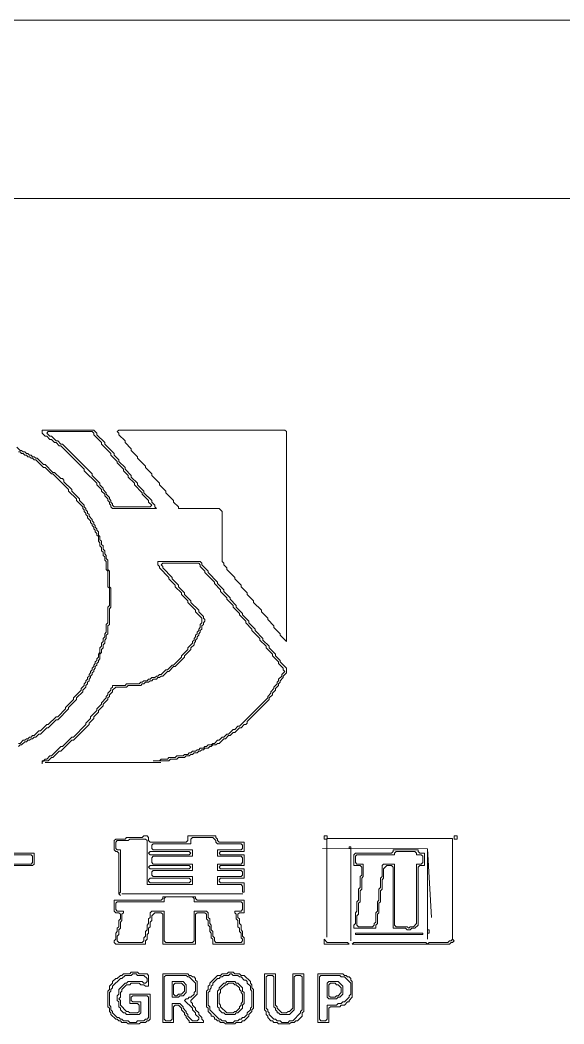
# Model space of a CAD drawing. Header units: millimetres. Extents: x 10 to 220, y 12 to 309.
# Drawn here: x 82 to 112.3, y 252.4 to 308.5 of the extents above; entities that cross this region are included whole.
import ezdxf

# ---------------------------------------------------------------- set-up
doc = ezdxf.new("R2010")
doc.units = ezdxf.units.MM
for name, color, linetype, lineweight in [('TRACE_CURVE', 6, 'Continuous', 0), ('TRACE_STRAIGHT', 5, 'Continuous', 0), ('TRACE_TEXT_SYMBOL', 6, 'Continuous', 0)]:
    doc.layers.add(name, color=color, linetype=linetype, lineweight=lineweight)

msp = doc.modelspace()

# ---------------------------------------------------------------- linework, layer by layer
at = {"layer": 'TRACE_CURVE', "color": 6}
for points in [[(85.805, 280.881), (85.718, 280.969), (85.718, 281.057), (85.63, 281.144), (85.63, 281.232), (85.543, 281.319), (85.543, 281.407), (85.28, 281.669), (85.28, 281.757), (84.842, 282.195), (84.842, 282.282), (84.405, 282.72), (84.405, 282.808), (84.317, 282.895), (84.229, 282.895), (83.879, 283.246), (83.792, 283.246), (83.354, 283.683), (83.266, 283.683), (82.916, 284.034), (82.829, 284.034), (82.741, 284.121), (82.653, 284.121), (82.566, 284.209), (82.478, 284.209), (82.391, 284.296), (82.303, 284.296), (82.216, 284.384), (82.128, 284.384), (82.041, 284.471), (81.953, 284.471), (81.778, 284.646)], [(81.865, 284.384), (81.953, 284.384), (82.041, 284.296), (82.128, 284.296), (82.216, 284.209), (82.303, 284.209), (82.391, 284.121), (82.478, 284.121), (82.566, 284.034), (82.653, 284.034), (82.741, 283.946), (82.829, 283.946), (83.266, 283.508), (83.354, 283.508), (83.704, 283.158), (83.792, 283.158), (84.667, 282.282), (84.667, 282.195), (85.105, 281.757), (85.105, 281.669), (85.455, 281.319), (85.455, 281.232), (85.543, 281.144), (85.543, 281.057), (85.63, 280.969), (85.63, 280.881), (85.718, 280.794), (85.718, 280.706), (85.893, 280.531), (85.893, 280.444), (85.981, 280.356), (85.981, 280.269), (86.068, 280.181), (86.068, 280.093), (86.156, 280.006), (86.156, 279.918), (86.243, 279.831), (86.243, 279.743), (86.331, 279.656), (86.331, 279.393), (86.418, 279.305), (86.418, 279.13)], [(85.105, 270.55), (85.105, 270.637), (85.455, 270.988), (85.455, 271.075), (85.63, 271.25), (85.63, 271.338), (85.718, 271.425), (85.718, 271.513), (85.805, 271.6), (85.805, 271.688), (85.893, 271.776), (85.893, 271.863), (85.981, 271.951), (85.981, 272.038), (86.068, 272.126), (86.068, 272.213), (86.156, 272.301), (86.156, 272.388), (86.243, 272.476), (86.243, 272.564), (86.331, 272.651), (86.331, 272.739), (86.418, 272.826), (86.418, 273.089), (86.506, 273.177), (86.506, 273.352), (86.593, 273.439), (86.593, 273.614), (86.681, 273.702), (86.681, 273.877), (86.769, 273.965), (86.769, 274.14), (86.856, 274.227), (86.856, 274.665), (86.944, 274.753), (86.944, 275.628), (87.031, 275.716), (87.031, 276.766), (86.944, 276.854), (86.944, 277.729), (86.856, 277.817), (86.856, 278.342), (86.769, 278.43), (86.769, 278.605), (86.681, 278.693), (86.681, 278.868), (86.593, 278.955), (86.593, 279.13), (86.506, 279.218), (86.506, 279.393), (86.418, 279.481), (86.418, 279.656), (86.331, 279.743), (86.331, 279.918), (86.243, 280.006), (86.243, 280.093), (86.156, 280.181), (86.156, 280.269), (86.068, 280.356), (86.068, 280.444), (85.981, 280.531), (85.981, 280.619), (85.805, 280.794), (85.805, 280.881)], [(86.418, 279.13), (86.506, 279.043), (86.506, 278.868), (86.593, 278.78), (86.593, 278.605), (86.681, 278.517), (86.681, 278.342), (86.769, 278.255), (86.769, 277.817), (86.856, 277.729), (86.856, 276.854), (86.944, 276.766), (86.944, 275.803), (86.856, 275.716), (86.856, 274.84), (86.769, 274.753), (86.769, 274.315), (86.681, 274.227), (86.681, 274.052), (86.593, 273.965), (86.593, 273.789), (86.506, 273.702), (86.506, 273.527), (86.418, 273.439), (86.418, 273.177), (86.331, 273.089), (86.331, 272.914), (86.243, 272.826), (86.243, 272.739), (86.156, 272.651), (86.156, 272.564), (86.068, 272.476), (86.068, 272.388), (85.981, 272.301), (85.981, 272.213), (85.893, 272.126), (85.893, 272.038), (85.805, 271.951), (85.805, 271.863), (85.718, 271.776), (85.718, 271.688), (85.63, 271.6), (85.63, 271.513), (85.543, 271.425), (85.543, 271.338), (85.368, 271.163), (85.368, 271.075), (84.93, 270.637), (84.93, 270.55), (84.492, 270.112), (84.492, 270.024), (84.054, 269.587), (83.967, 269.587), (83.529, 269.149), (83.441, 269.149), (83.091, 268.799), (83.004, 268.799), (82.741, 268.536), (82.653, 268.536), (82.566, 268.448), (82.478, 268.448), (82.391, 268.361), (82.303, 268.361), (82.216, 268.273)], [(81.865, 267.923), (81.953, 268.011), (82.041, 268.011), (82.216, 268.186), (82.303, 268.186), (82.391, 268.273), (82.478, 268.273), (82.566, 268.361), (82.653, 268.361), (82.741, 268.448), (82.829, 268.448), (83.004, 268.624), (83.091, 268.624), (83.441, 268.974), (83.529, 268.974), (83.967, 269.412), (84.054, 269.412), (84.667, 270.024), (84.667, 270.112), (85.105, 270.55)], [(82.216, 268.273), (82.128, 268.273), (81.953, 268.098), (81.865, 268.098)]]:
    msp.add_lwpolyline(points, dxfattribs=at)
at = {"layer": 'TRACE_STRAIGHT', "color": 5}
for p, q in [((10.043, 308.516), (219.681, 308.516)), ((34.874, 298.539), (209.901, 298.539)), ((83.347, 267.035), (89.817, 267.035)), ((99.089, 262.788), (106.121, 262.788)), ((99.089, 262.788), (99.089, 257.278)), ((106.121, 262.788), (106.121, 257.278)), ((98.849, 262.225), (104.723, 262.209)), ((100.428, 262.221), (100.428, 257.059)), ((104.723, 262.209), (104.723, 257.154)), ((104.723, 262.209), (104.946, 258.368)), ((87.63, 259.7), (94.393, 259.7))]:
    msp.add_line(p, q, dxfattribs=at)
at = {"layer": 'TRACE_TEXT_SYMBOL', "color": 6}
for points in [[(83.179, 285.61), (83.179, 285.434), (83.354, 285.259), (83.441, 285.259), (83.617, 285.084), (83.704, 285.084), (83.879, 284.909), (83.967, 284.909), (84.142, 284.734), (84.229, 284.734), (85.543, 283.421), (85.543, 283.333), (86.243, 282.633), (86.243, 282.545), (86.506, 282.282), (86.506, 282.195), (86.681, 282.02), (86.681, 281.932), (86.856, 281.757), (86.856, 281.669), (86.944, 281.582), (86.944, 281.494), (87.031, 281.407), (87.031, 281.319), (87.119, 281.232), (89.57, 281.232), (89.483, 281.319), (89.483, 281.407), (89.308, 281.582), (89.308, 281.669), (88.87, 282.107), (88.87, 282.195), (88.52, 282.545), (88.52, 282.633), (88.169, 282.983), (88.169, 283.07), (87.819, 283.421), (87.819, 283.508), (87.469, 283.858), (87.469, 283.946), (87.206, 284.209), (87.206, 284.296), (86.681, 284.822), (86.681, 284.909), (86.243, 285.347), (86.243, 285.434), (86.068, 285.61)], [(83.441, 285.434), (83.529, 285.522), (85.981, 285.522), (86.068, 285.434), (86.068, 285.347), (86.506, 284.909), (86.506, 284.822), (87.031, 284.296), (87.031, 284.209), (87.381, 283.858), (87.381, 283.771), (87.732, 283.421), (87.732, 283.333), (87.994, 283.07), (87.994, 282.983), (88.345, 282.633), (88.345, 282.545), (88.782, 282.107), (88.782, 282.02), (89.133, 281.669), (89.133, 281.582), (89.308, 281.407), (89.22, 281.319), (87.206, 281.319), (87.119, 281.407), (87.119, 281.494), (87.031, 281.582), (87.031, 281.669), (86.944, 281.757), (86.944, 281.845), (86.769, 282.02), (86.769, 282.107), (86.593, 282.282), (86.593, 282.37), (86.418, 282.545), (86.418, 282.633), (85.981, 283.07), (85.981, 283.158), (84.317, 284.822), (84.229, 284.822), (84.054, 284.997), (83.967, 284.997), (83.704, 285.259), (83.617, 285.259)], [(87.469, 285.61), (87.381, 285.522), (87.469, 285.434), (87.469, 285.347), (87.819, 284.997), (87.819, 284.909), (88.169, 284.559), (88.169, 284.471), (88.52, 284.121), (88.52, 284.034), (88.957, 283.596), (88.957, 283.508), (89.308, 283.158), (89.308, 283.07), (89.745, 282.633), (89.745, 282.545), (90.096, 282.195), (90.096, 282.107), (90.533, 281.669), (90.533, 281.582), (90.796, 281.319), (90.796, 281.232), (93.073, 281.232), (93.248, 281.057), (93.248, 278.255), (93.335, 278.167), (93.335, 278.08), (93.51, 277.905), (93.51, 277.817), (93.948, 277.379), (93.948, 277.292), (94.298, 276.941), (94.298, 276.854), (94.649, 276.504), (94.649, 276.416), (94.999, 276.066), (94.999, 275.978), (95.437, 275.541), (95.437, 275.453), (95.787, 275.103), (95.787, 275.015), (96.137, 274.665), (96.137, 274.577), (96.487, 274.227), (96.487, 274.14), (96.838, 273.789), (96.838, 285.522), (96.75, 285.61)], [(98.939, 262.932), (99.114, 262.932), (99.114, 262.757), (98.939, 262.757)], [(106.206, 262.932), (106.381, 262.932), (106.381, 262.757), (106.206, 262.757)], [(89.133, 261.969), (89.22, 262.057), (91.409, 262.057), (91.497, 261.969), (91.409, 261.882), (89.22, 261.882)], [(100.34, 262.319), (100.427, 262.319), (100.427, 262.232), (100.34, 262.232)], [(102.791, 262.144), (102.791, 262.057), (102.704, 261.969), (100.69, 261.969), (100.602, 261.882), (100.602, 261.269), (100.953, 261.269), (101.04, 261.181), (101.04, 260.743), (100.953, 260.656), (100.953, 260.043), (100.865, 259.955), (100.865, 259.343), (100.778, 259.255), (100.778, 258.73), (100.69, 258.642), (100.69, 258.029), (100.602, 257.942), (100.602, 257.767), (101.828, 257.767), (101.828, 257.942), (101.916, 258.029), (101.916, 258.555), (102.003, 258.642), (102.003, 259.167), (102.091, 259.255), (102.091, 259.868), (102.179, 259.955), (102.179, 260.481), (102.266, 260.568), (102.266, 261.094), (102.441, 261.269), (102.704, 261.269), (102.791, 261.181), (102.791, 257.767), (103.492, 257.767), (103.579, 257.679), (103.755, 257.679), (103.842, 257.767), (104.017, 257.767), (104.192, 257.942), (104.192, 261.181), (104.28, 261.269), (104.543, 261.269), (104.543, 261.969), (104.28, 261.969), (104.192, 262.057), (104.192, 262.144)], [(102.879, 261.969), (102.967, 262.057), (104.017, 262.057), (104.105, 261.969), (104.105, 261.882), (104.367, 261.882), (104.455, 261.794), (104.455, 261.444), (104.367, 261.356), (104.105, 261.356), (104.105, 258.029), (103.93, 257.854), (103.755, 257.854), (103.667, 257.767), (103.579, 257.854), (102.967, 257.854), (102.879, 257.942), (102.879, 261.356), (102.266, 261.356), (102.179, 261.269), (102.179, 260.656), (102.091, 260.568), (102.091, 260.043), (102.003, 259.955), (102.003, 259.343), (101.916, 259.255), (101.916, 258.73), (101.828, 258.642), (101.828, 258.117), (101.741, 258.029), (101.741, 257.942), (101.653, 257.854), (100.865, 257.854), (100.778, 257.942), (100.778, 258.467), (100.865, 258.555), (100.865, 259.167), (100.953, 259.255), (100.953, 259.868), (101.04, 259.955), (101.04, 260.568), (101.128, 260.656), (101.128, 261.356), (100.778, 261.356), (100.69, 261.444), (100.69, 261.794), (100.778, 261.882), (102.879, 261.882)], [(89.133, 261.181), (89.22, 261.269), (91.409, 261.269), (91.497, 261.181), (91.409, 261.094), (89.22, 261.094)], [(89.133, 260.481), (89.22, 260.568), (91.409, 260.568), (91.497, 260.481), (91.497, 260.393), (91.409, 260.306), (89.22, 260.306), (89.133, 260.393)], [(89.921, 259.518), (89.921, 259.43), (89.833, 259.343), (87.206, 259.343), (87.206, 258.73), (87.294, 258.642), (87.469, 258.642), (87.557, 258.555), (87.557, 258.292), (87.469, 258.204), (87.469, 257.854), (87.381, 257.767), (87.381, 257.591), (87.294, 257.504), (87.294, 257.154), (87.206, 257.066), (87.206, 256.979), (87.294, 256.891), (88.957, 256.891), (88.957, 257.066), (89.045, 257.154), (89.045, 257.416), (89.133, 257.504), (89.133, 257.767), (89.22, 257.854), (89.22, 258.117), (89.308, 258.204), (89.308, 258.467), (89.483, 258.642), (89.833, 258.642), (89.921, 258.555), (89.921, 256.891), (91.759, 256.891), (91.759, 258.555), (91.847, 258.642), (92.285, 258.642), (92.372, 258.555), (92.372, 258.292), (92.46, 258.204), (92.46, 257.942), (92.547, 257.854), (92.547, 257.591), (92.635, 257.504), (92.635, 257.241), (92.722, 257.154), (92.722, 256.891), (94.474, 256.891), (94.474, 257.241), (94.386, 257.329), (94.386, 257.591), (94.298, 257.679), (94.298, 257.942), (94.211, 258.029), (94.211, 258.292), (94.123, 258.379), (94.123, 258.555), (94.211, 258.642), (94.474, 258.642), (94.474, 259.343), (91.847, 259.343), (91.759, 259.43), (91.759, 259.518)], [(100.69, 257.504), (100.69, 257.416), (104.455, 257.416), (104.455, 257.504)], [(104.718, 257.679), (104.805, 257.679), (104.805, 257.504), (104.718, 257.504)], [(98.939, 257.154), (98.939, 256.891), (100.34, 256.891), (100.252, 256.979), (99.114, 256.979)], [(106.119, 257.329), (106.119, 257.154), (106.031, 257.066), (105.943, 257.066), (105.856, 256.979), (104.805, 256.979), (104.718, 256.891), (104.63, 256.979), (100.602, 256.979), (100.515, 256.891), (105.943, 256.891), (106.031, 256.979), (106.119, 256.979), (106.206, 257.066), (106.119, 257.154)], [(88.169, 255.315), (88.082, 255.227), (87.732, 255.227), (87.644, 255.14), (87.557, 255.14), (87.381, 254.965), (87.294, 254.965), (87.119, 254.79), (87.119, 254.702), (86.944, 254.527), (86.944, 254.352), (86.856, 254.264), (86.856, 253.389), (86.944, 253.301), (86.944, 253.126), (87.031, 253.038), (87.031, 252.951), (87.294, 252.688), (87.381, 252.688), (87.469, 252.601), (87.557, 252.601), (87.644, 252.513), (87.907, 252.513), (87.994, 252.426), (88.607, 252.426), (88.695, 252.513), (88.957, 252.513), (89.045, 252.601), (89.133, 252.601), (89.22, 252.688), (89.22, 254.089), (88.082, 254.089), (88.082, 253.564), (88.52, 253.564), (88.607, 253.476), (88.607, 253.126), (88.52, 253.038), (88.082, 253.038), (87.994, 253.126), (87.907, 253.126), (87.557, 253.476), (87.557, 253.739), (87.469, 253.826), (87.557, 253.914), (87.557, 254.177), (87.644, 254.264), (87.644, 254.352), (87.907, 254.615), (88.082, 254.615), (88.169, 254.702), (88.607, 254.702), (88.695, 254.615), (88.87, 254.615), (88.957, 254.527), (89.133, 254.527), (89.133, 255.14), (89.045, 255.227), (88.607, 255.227), (88.52, 255.315)], [(88.169, 255.14), (88.257, 255.227), (88.432, 255.227), (88.52, 255.14), (88.87, 255.14), (89.045, 254.965), (89.045, 254.79), (88.957, 254.702), (88.87, 254.702), (88.782, 254.79), (87.994, 254.79), (87.907, 254.702), (87.819, 254.702), (87.469, 254.352), (87.469, 254.089), (87.381, 254.002), (87.381, 253.739), (87.469, 253.651), (87.469, 253.389), (87.557, 253.301), (87.557, 253.214), (87.732, 253.038), (87.819, 253.038), (87.907, 252.951), (88.607, 252.951), (88.695, 253.038), (88.695, 253.651), (88.257, 253.651), (88.169, 253.739), (88.169, 253.914), (88.257, 254.002), (89.045, 254.002), (89.133, 253.914), (89.133, 252.776), (89.045, 252.688), (88.957, 252.688), (88.87, 252.601), (88.52, 252.601), (88.432, 252.513), (88.082, 252.513), (87.994, 252.601), (87.732, 252.601), (87.644, 252.688), (87.557, 252.688), (87.469, 252.776), (87.381, 252.776), (87.119, 253.038), (87.119, 253.126), (87.031, 253.214), (87.031, 253.389), (86.944, 253.476), (86.944, 254.177), (87.031, 254.264), (87.031, 254.352), (87.119, 254.439), (87.119, 254.527), (87.557, 254.965), (87.644, 254.965), (87.819, 255.14)], [(89.921, 255.227), (89.921, 252.513), (90.533, 252.513), (90.533, 253.389), (90.621, 253.476), (90.796, 253.476), (90.971, 253.301), (90.971, 253.214), (91.146, 253.038), (91.146, 252.951), (91.234, 252.863), (91.234, 252.776), (91.409, 252.601), (91.409, 252.513), (92.197, 252.513), (92.197, 252.601), (92.11, 252.688), (92.11, 252.776), (91.934, 252.951), (91.934, 253.038), (91.759, 253.214), (91.759, 253.301), (91.584, 253.476), (91.584, 253.564), (91.497, 253.651), (91.497, 253.739), (91.847, 254.089), (91.847, 254.79), (91.759, 254.877), (91.759, 254.965), (91.672, 255.052), (91.584, 255.052), (91.497, 255.14), (91.409, 255.14), (91.322, 255.227)], [(93.598, 255.315), (93.51, 255.227), (93.248, 255.227), (93.16, 255.14), (92.985, 255.14), (92.547, 254.702), (92.547, 254.615), (92.46, 254.527), (92.46, 254.352), (92.372, 254.264), (92.372, 253.389), (92.46, 253.301), (92.46, 253.126), (92.635, 252.951), (92.635, 252.863), (92.722, 252.863), (92.81, 252.776), (92.81, 252.688), (92.898, 252.688), (92.985, 252.601), (93.073, 252.601), (93.16, 252.513), (93.335, 252.513), (93.423, 252.426), (93.948, 252.426), (94.036, 252.513), (94.298, 252.513), (94.386, 252.601), (94.474, 252.601), (94.736, 252.863), (94.736, 252.951), (94.911, 253.126), (94.911, 253.214), (94.999, 253.301), (94.999, 254.352), (94.911, 254.439), (94.911, 254.615), (94.824, 254.702), (94.824, 254.79), (94.474, 255.14), (94.298, 255.14), (94.211, 255.227), (93.948, 255.227), (93.861, 255.315)], [(93.598, 255.14), (93.686, 255.227), (93.773, 255.227), (93.861, 255.14), (94.123, 255.14), (94.211, 255.052), (94.298, 255.052), (94.474, 254.877), (94.561, 254.877), (94.649, 254.79), (94.649, 254.702), (94.824, 254.527), (94.824, 254.352), (94.911, 254.264), (94.911, 253.389), (94.824, 253.301), (94.824, 253.214), (94.649, 253.038), (94.649, 252.951), (94.474, 252.776), (94.386, 252.776), (94.298, 252.688), (94.211, 252.688), (94.123, 252.601), (93.948, 252.601), (93.861, 252.513), (93.51, 252.513), (93.423, 252.601), (93.248, 252.601), (93.16, 252.688), (93.073, 252.688), (92.547, 253.214), (92.547, 253.389), (92.46, 253.476), (92.46, 254.177), (92.547, 254.264), (92.547, 254.352), (92.635, 254.439), (92.635, 254.527), (92.722, 254.615), (92.722, 254.702), (92.985, 254.965), (93.073, 254.965), (93.16, 255.052), (93.248, 255.052), (93.335, 255.14)], [(95.612, 255.227), (95.612, 253.214), (95.699, 253.126), (95.699, 252.951), (95.787, 252.863), (95.787, 252.776), (95.962, 252.601), (96.05, 252.601), (96.137, 252.513), (96.312, 252.513), (96.4, 252.426), (97.013, 252.426), (97.1, 252.513), (97.275, 252.513), (97.363, 252.601), (97.45, 252.601), (97.713, 252.863), (97.713, 253.038), (97.801, 253.126), (97.801, 255.227), (97.188, 255.227), (97.188, 253.301), (97.013, 253.126), (96.925, 253.126), (96.838, 253.038), (96.575, 253.038), (96.312, 253.301), (96.312, 253.389), (96.225, 253.476), (96.225, 255.227)], [(98.589, 255.227), (98.589, 252.513), (99.202, 252.513), (99.202, 253.301), (99.289, 253.389), (99.814, 253.389), (99.902, 253.476), (100.077, 253.476), (100.252, 253.651), (100.34, 253.651), (100.34, 253.739), (100.515, 253.914), (100.515, 254.79), (100.427, 254.877), (100.427, 254.965), (100.34, 255.052), (100.252, 255.052), (100.165, 255.14), (100.077, 255.14), (99.99, 255.227)], [(90.008, 255.052), (90.096, 255.14), (91.234, 255.14), (91.322, 255.052), (91.409, 255.052), (91.759, 254.702), (91.759, 254.264), (91.672, 254.177), (91.672, 254.089), (91.497, 253.914), (91.409, 253.914), (91.322, 253.826), (91.234, 253.826), (91.146, 253.739), (91.584, 253.301), (91.584, 253.214), (91.759, 253.038), (91.759, 252.951), (91.934, 252.776), (91.934, 252.688), (91.847, 252.601), (91.584, 252.601), (91.322, 252.863), (91.322, 252.951), (91.234, 253.038), (91.234, 253.126), (91.059, 253.301), (91.059, 253.389), (90.884, 253.564), (90.446, 253.564), (90.446, 252.688), (90.358, 252.601), (90.096, 252.601), (90.008, 252.688)], [(90.446, 254.79), (90.446, 253.914), (90.796, 253.914), (90.884, 254.002), (91.059, 254.002), (91.234, 254.177), (91.234, 254.615), (91.059, 254.79)], [(90.533, 254.615), (90.621, 254.702), (90.971, 254.702), (91.146, 254.527), (91.146, 254.264), (90.971, 254.089), (90.796, 254.089), (90.709, 254.002), (90.621, 254.002), (90.533, 254.089)], [(93.51, 254.79), (93.423, 254.702), (93.335, 254.702), (93.073, 254.439), (93.073, 254.352), (92.985, 254.264), (92.985, 253.389), (93.073, 253.301), (93.073, 253.214), (93.248, 253.038), (93.335, 253.038), (93.423, 252.951), (93.948, 252.951), (94.036, 253.038), (94.123, 253.038), (94.386, 253.301), (94.386, 253.476), (94.474, 253.564), (94.474, 254.177), (94.386, 254.264), (94.386, 254.439), (94.123, 254.702), (94.036, 254.702), (93.948, 254.79)], [(93.51, 254.615), (93.598, 254.702), (93.861, 254.702), (93.948, 254.615), (94.036, 254.615), (94.211, 254.439), (94.211, 254.352), (94.298, 254.264), (94.298, 254.177), (94.386, 254.089), (94.386, 253.651), (94.298, 253.564), (94.298, 253.476), (94.211, 253.389), (94.211, 253.301), (94.036, 253.126), (93.948, 253.126), (93.861, 253.038), (93.51, 253.038), (93.16, 253.389), (93.16, 253.476), (93.073, 253.564), (93.073, 254.089), (93.16, 254.177), (93.16, 254.352), (93.423, 254.615)], [(95.699, 255.052), (95.787, 255.14), (96.05, 255.14), (96.137, 255.052), (96.137, 253.389), (96.225, 253.301), (96.225, 253.214), (96.312, 253.126), (96.312, 253.038), (96.4, 253.038), (96.487, 252.951), (97.013, 252.951), (97.275, 253.214), (97.275, 255.052), (97.363, 255.14), (97.626, 255.14), (97.713, 255.052), (97.713, 253.214), (97.626, 253.126), (97.626, 253.038), (97.188, 252.601), (97.013, 252.601), (96.925, 252.513), (96.575, 252.513), (96.487, 252.601), (96.312, 252.601), (96.225, 252.688), (96.137, 252.688), (95.874, 252.951), (95.874, 253.038), (95.787, 253.126), (95.787, 253.214), (95.699, 253.301)], [(98.676, 255.052), (98.764, 255.14), (99.814, 255.14), (99.902, 255.052), (100.077, 255.052), (100.427, 254.702), (100.427, 254.089), (100.34, 254.002), (100.34, 253.914), (100.077, 253.651), (99.99, 253.651), (99.902, 253.564), (99.727, 253.564), (99.639, 253.476), (99.114, 253.476), (99.114, 252.688), (99.026, 252.601), (98.764, 252.601), (98.676, 252.688)], [(99.202, 254.79), (99.114, 254.702), (99.114, 253.914), (99.202, 253.826), (99.639, 253.826), (99.727, 253.914), (99.814, 253.914), (99.99, 254.089), (99.99, 254.527), (99.727, 254.79)], [(99.202, 254.615), (99.289, 254.702), (99.552, 254.702), (99.639, 254.615), (99.727, 254.615), (99.902, 254.439), (99.902, 254.177), (99.727, 254.002), (99.639, 254.002), (99.552, 253.914), (99.289, 253.914), (99.202, 254.002)]]:
    msp.add_lwpolyline(points, close=True, dxfattribs=at)
for points in [[(89.658, 278.255), (89.658, 278.08), (89.745, 277.992), (89.745, 277.905), (90.271, 277.379), (90.271, 277.292), (90.621, 276.941), (90.621, 276.854), (90.971, 276.504), (90.971, 276.416), (91.322, 276.066), (91.322, 275.978), (91.759, 275.541), (91.759, 275.453), (92.11, 275.103), (92.11, 274.84), (92.022, 274.753), (92.022, 274.577), (91.934, 274.49), (91.934, 274.402), (91.847, 274.315), (91.847, 274.227), (91.759, 274.14), (91.759, 274.052), (91.672, 273.965), (91.672, 273.877), (91.584, 273.789), (91.584, 273.702), (91.322, 273.439), (91.322, 273.352), (90.971, 273.001), (90.971, 272.914), (90.533, 272.476), (90.446, 272.476), (90.183, 272.213), (90.096, 272.213), (89.833, 271.951), (89.745, 271.951), (89.658, 271.863), (89.57, 271.863), (89.483, 271.776), (89.308, 271.776), (89.22, 271.688), (89.133, 271.688), (89.045, 271.6), (88.87, 271.6), (88.782, 271.513), (88.695, 271.513), (88.607, 271.425), (87.907, 271.425), (87.819, 271.338), (87.119, 271.338), (87.119, 271.25), (87.031, 271.163), (87.031, 271.075), (86.856, 270.9), (86.856, 270.812), (86.769, 270.725), (86.769, 270.637), (86.506, 270.375), (86.506, 270.287), (86.243, 270.024), (86.243, 269.937), (85.893, 269.587)], [(92.722, 268.011), (92.898, 268.011), (92.985, 268.098), (93.073, 268.098), (93.335, 268.361), (93.423, 268.361), (93.598, 268.536), (93.686, 268.536), (93.861, 268.711), (93.948, 268.711), (94.211, 268.974), (94.298, 268.974), (94.474, 269.149), (94.561, 269.149), (94.649, 269.236), (94.649, 269.324), (95.874, 270.55), (95.874, 270.637), (96.05, 270.812), (96.05, 270.9), (96.225, 271.075), (96.225, 271.163), (96.4, 271.338), (96.4, 271.425), (96.487, 271.513), (96.487, 271.6), (96.662, 271.776), (96.662, 271.863), (96.838, 272.038), (96.838, 272.301), (96.487, 272.651), (96.487, 272.739), (96.225, 273.001), (96.225, 273.089), (95.874, 273.439), (95.874, 273.527), (95.524, 273.877), (95.524, 273.965), (95.086, 274.402), (95.086, 274.49), (94.736, 274.84), (94.736, 274.928), (94.386, 275.278), (94.386, 275.365), (94.036, 275.716), (94.036, 275.803), (93.686, 276.153), (93.686, 276.241), (93.335, 276.591), (93.335, 276.679), (92.985, 277.029), (92.985, 277.117), (92.46, 277.642), (92.46, 277.729), (92.11, 278.08), (92.11, 278.167), (92.022, 278.255), (89.658, 278.255)], [(91.672, 273.702), (91.759, 273.789), (91.759, 273.877), (91.847, 273.965), (91.847, 274.052), (91.934, 274.14), (91.934, 274.227), (92.022, 274.315), (92.022, 274.402), (92.11, 274.49), (92.11, 274.665), (92.197, 274.753), (92.197, 274.84), (92.285, 274.928), (92.285, 275.015), (92.197, 275.103), (92.197, 275.19), (91.934, 275.453), (91.934, 275.541), (91.497, 275.978), (91.497, 276.066), (91.146, 276.416), (91.146, 276.504), (90.796, 276.854), (90.796, 276.941), (90.446, 277.292), (90.446, 277.379), (89.921, 277.905), (89.921, 277.992), (89.833, 278.08), (89.921, 278.167), (91.934, 278.167), (92.022, 278.08), (92.022, 277.992), (92.285, 277.729), (92.285, 277.642), (92.81, 277.117), (92.81, 277.029), (93.16, 276.679), (93.16, 276.591), (93.51, 276.241), (93.51, 276.153), (93.861, 275.803), (93.861, 275.716), (94.211, 275.365), (94.211, 275.278), (94.561, 274.928), (94.561, 274.84), (94.911, 274.49), (94.911, 274.402), (95.349, 273.965), (95.349, 273.877), (95.699, 273.527), (95.699, 273.439), (96.05, 273.089), (96.05, 273.001), (96.4, 272.651), (96.4, 272.564), (96.662, 272.301), (96.662, 272.213), (96.75, 272.126), (96.575, 271.951), (96.575, 271.863), (96.4, 271.688)], [(85.893, 269.587), (85.893, 269.499), (85.63, 269.236), (85.63, 269.149), (84.93, 268.448), (84.842, 268.448), (84.317, 267.923), (84.229, 267.923), (83.704, 267.398), (83.617, 267.398), (83.441, 267.223), (83.354, 267.223), (83.266, 267.135), (83.179, 267.135), (83.179, 266.96), (83.179, 267.048), (83.266, 267.135), (83.529, 267.135), (83.704, 267.31), (83.792, 267.31), (84.142, 267.66), (84.229, 267.66), (84.842, 268.273), (84.93, 268.273), (85.805, 269.149), (85.805, 269.236), (86.068, 269.499), (86.068, 269.587), (86.331, 269.849), (86.331, 269.937), (86.593, 270.2), (86.593, 270.287), (86.856, 270.55), (86.856, 270.637), (86.944, 270.725), (86.944, 270.812), (87.119, 270.988), (87.119, 271.075), (87.294, 271.25), (87.907, 271.25), (87.994, 271.338), (88.695, 271.338), (88.782, 271.425), (88.87, 271.425), (88.957, 271.513), (89.133, 271.513), (89.22, 271.6), (89.308, 271.6), (89.395, 271.688), (89.57, 271.688), (89.658, 271.776), (89.745, 271.776), (89.833, 271.863), (89.921, 271.863), (90.183, 272.126), (90.271, 272.126), (90.533, 272.388), (90.621, 272.388), (91.146, 272.914), (91.146, 273.001), (91.497, 273.352), (91.497, 273.439), (91.672, 273.614), (91.672, 273.702)], [(96.4, 271.688), (96.4, 271.6), (96.312, 271.513), (96.312, 271.425), (96.137, 271.25), (96.137, 271.163), (95.962, 270.988), (95.962, 270.9), (95.787, 270.725), (95.787, 270.637), (94.211, 269.061), (94.123, 269.061), (93.948, 268.886), (93.861, 268.886), (93.598, 268.624), (93.51, 268.624), (93.335, 268.448), (93.248, 268.448), (93.073, 268.273), (92.985, 268.273), (92.81, 268.098), (92.722, 268.098), (92.635, 268.011), (92.46, 268.011), (92.372, 267.923), (92.285, 267.923), (92.197, 267.836), (92.022, 267.836), (91.934, 267.748), (91.847, 267.748), (91.759, 267.66), (91.584, 267.66), (91.497, 267.573), (91.409, 267.573), (91.322, 267.485), (91.146, 267.485), (91.059, 267.398), (90.709, 267.398), (90.621, 267.31), (90.271, 267.31), (90.183, 267.223), (89.833, 267.223), (89.745, 267.135), (89.395, 267.135), (90.271, 267.135), (90.358, 267.223), (90.709, 267.223), (90.796, 267.31), (91.146, 267.31), (91.234, 267.398), (91.409, 267.398), (91.497, 267.485), (91.584, 267.485), (91.672, 267.573), (91.847, 267.573), (91.934, 267.66), (92.022, 267.66), (92.11, 267.748), (92.197, 267.748), (92.285, 267.836), (92.46, 267.836), (92.547, 267.923), (92.635, 267.923), (92.722, 268.011)], [(88.87, 262.932), (88.782, 262.845), (87.907, 262.845), (87.819, 262.757), (87.294, 262.757), (87.206, 262.67), (87.206, 262.144), (87.294, 262.057), (87.381, 262.057), (87.469, 261.969), (87.469, 259.693), (87.557, 259.605), (87.469, 259.693), (87.557, 259.78), (87.557, 262.144), (87.381, 262.144), (87.294, 262.232), (87.294, 262.582), (87.381, 262.67), (87.994, 262.67), (88.082, 262.757), (88.957, 262.757), (89.045, 262.67), (89.045, 260.218), (91.584, 260.218), (91.584, 260.656), (89.395, 260.656), (89.308, 260.743), (89.308, 260.919), (89.395, 261.006), (91.584, 261.006), (91.584, 261.356), (89.395, 261.356), (89.308, 261.444), (89.308, 261.707), (89.395, 261.794), (91.584, 261.794), (91.584, 262.144), (89.395, 262.144), (89.308, 262.232), (89.308, 262.407), (89.395, 262.495), (91.497, 262.495), (91.497, 262.757), (91.584, 262.845), (92.722, 262.845), (92.898, 262.67), (92.898, 262.582), (92.985, 262.495), (94.298, 262.495), (94.386, 262.407), (94.386, 262.232), (94.298, 262.144), (92.985, 262.144), (92.985, 261.794), (94.298, 261.794), (94.386, 261.707), (94.386, 261.444), (94.298, 261.356), (92.985, 261.356), (92.985, 261.006), (94.298, 261.006), (94.386, 260.919), (94.386, 260.743)], [(94.386, 260.743), (94.298, 260.656), (92.985, 260.656), (92.985, 260.218), (94.298, 260.218), (94.386, 260.131), (94.386, 259.78), (94.474, 259.78), (94.474, 260.306), (93.16, 260.306), (93.073, 260.393), (93.073, 260.481), (93.16, 260.568), (94.474, 260.568), (94.474, 261.094), (93.16, 261.094), (93.073, 261.181), (93.16, 261.269), (94.474, 261.269), (94.474, 261.882), (93.16, 261.882), (93.073, 261.969), (93.16, 262.057), (94.474, 262.057), (94.474, 262.582), (93.073, 262.582), (92.985, 262.67), (92.985, 262.757), (92.898, 262.845), (92.898, 262.932), (91.322, 262.932), (91.322, 262.67), (91.234, 262.582), (89.22, 262.582), (89.133, 262.67), (89.133, 262.845), (89.045, 262.932), (88.87, 262.932)], [(81.165, 261.269), (82.653, 261.269), (82.741, 261.356), (82.741, 261.969), (81.165, 261.969)], [(80.99, 261.882), (82.566, 261.882), (82.653, 261.794), (82.653, 261.444), (82.566, 261.356), (80.99, 261.356)], [(87.381, 258.73), (87.294, 258.817), (87.294, 259.167), (87.381, 259.255), (90.008, 259.255), (90.008, 259.43)], [(90.008, 259.43), (90.096, 259.518), (91.584, 259.518), (91.672, 259.43), (91.672, 259.255), (94.298, 259.255), (94.386, 259.167), (94.386, 258.817), (94.298, 258.73), (93.948, 258.73), (93.948, 258.642), (94.036, 258.555), (94.036, 258.292), (94.123, 258.204), (94.123, 257.854), (94.211, 257.767), (94.211, 257.591), (94.298, 257.504), (94.298, 257.241), (94.386, 257.154), (94.386, 257.066), (94.298, 256.979), (92.898, 256.979), (92.81, 257.066), (92.81, 257.241), (92.722, 257.329), (92.722, 257.591), (92.635, 257.679), (92.635, 257.942), (92.547, 258.029), (92.547, 258.292), (92.46, 258.379), (92.46, 258.642), (92.372, 258.73), (91.672, 258.73), (91.672, 257.066), (91.584, 256.979), (90.096, 256.979), (90.008, 257.066), (90.008, 258.73), (89.308, 258.73), (89.22, 258.642), (89.22, 258.379), (89.133, 258.292), (89.133, 258.029), (89.045, 257.942), (89.045, 257.679), (88.957, 257.591), (88.957, 257.329), (88.87, 257.241), (88.87, 257.066), (88.782, 256.979), (87.469, 256.979), (87.381, 257.066), (87.381, 257.329), (87.469, 257.416), (87.469, 257.679), (87.557, 257.767), (87.557, 258.117), (87.644, 258.204), (87.644, 258.555), (87.732, 258.642), (87.732, 258.73), (87.381, 258.73)]]:
    msp.add_lwpolyline(points, dxfattribs=at)

doc.saveas('drawing.dxf')
